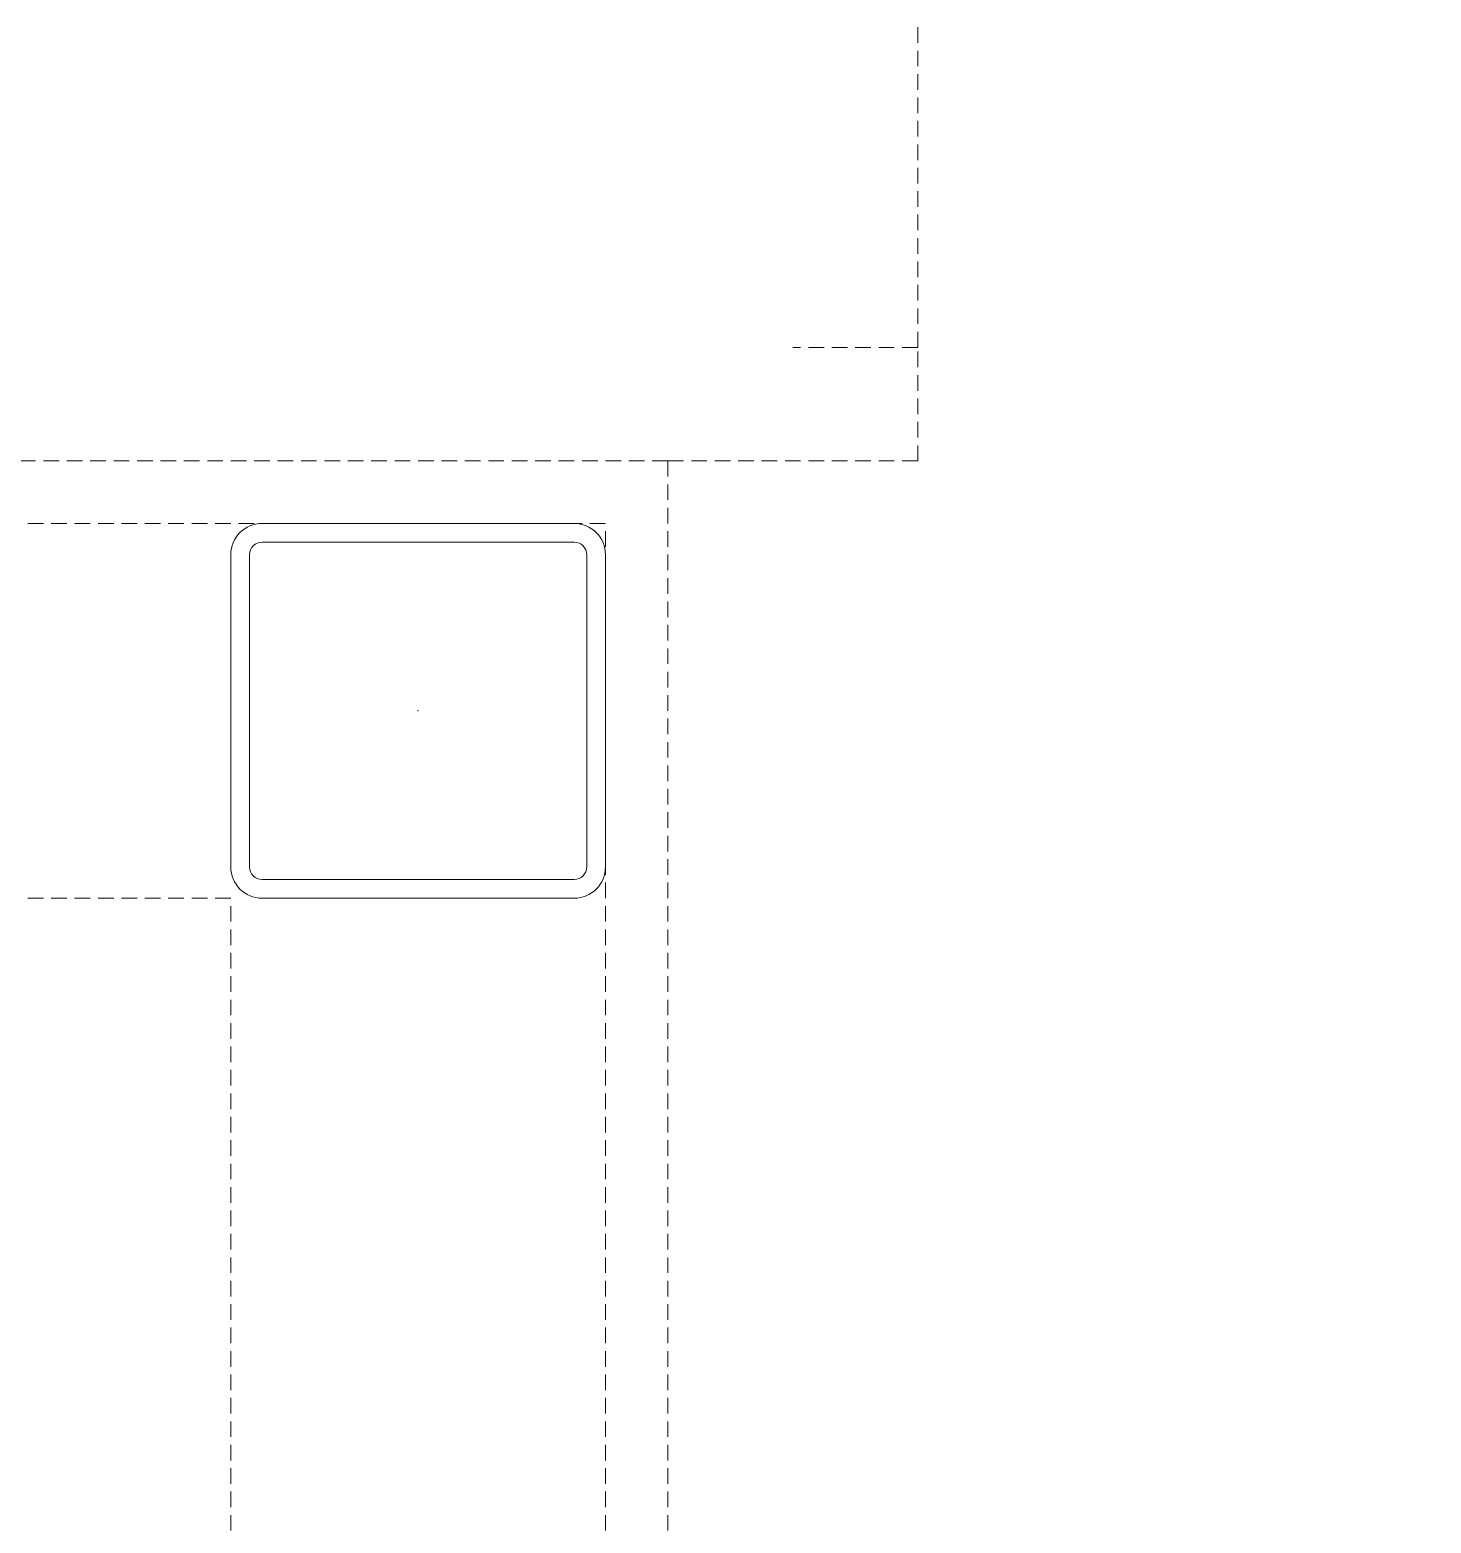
# Model space of a CAD drawing. Extents: x -1457 to 23780, y -2071 to 4205.
# Drawn here: x 1172.28 to 1194.72, y 808 to 831.9 of the extents above; entities that cross this region are included whole.
import ezdxf

# ---------------------------------------------------------------- set-up
doc = ezdxf.new("R2010")
doc.units = 0
doc.header["$MEASUREMENT"] = 0
doc.linetypes.add('HIDDEN', pattern=[0.375, 0.25, -0.125])
doc.layers.get('0').update_dxf_attribs({"color": 9, "lineweight": 9})
doc.layers.add('M-TEFRIS2-015', color=129, linetype='Continuous', lineweight=9)

# ---------------------------------------------------------------- blocks, each defined once
blk = doc.blocks.new('prf-60x60')
for points in [[(-2.5, -6), (2.5, -6, 0.414214), (3, -5.5), (3, -0.5, 0.414214), (2.5, 0), (-2.5, 0, 0.414214), (-3, -0.5), (-3, -5.5, 0.414214)], [(-2.5, -5.7), (2.5, -5.7, 0.414214), (2.7, -5.5), (2.7, -0.5, 0.414214), (2.5, -0.3), (-2.5, -0.3, 0.414214), (-2.7, -0.5), (-2.7, -5.5, 0.414214)]]:
    blk.add_lwpolyline(points, format="xyb", close=True)
at = {"color": 252}
blk.add_point((0, -3), dxfattribs=at)

msp = doc.modelspace()

# ---------------------------------------------------------------- linework, layer by layer
at = {"layer": 'M-TEFRIS2-015', "linetype": 'HIDDEN', "lineweight": 0}
for points in [[(1184.5, 947.818), (1186.5, 947.818), (1186.5, 826.818), (1184.5, 826.818)], [(1182.5, 825), (1186.5, 825), (1186.5, 827)], [(1182.5, 425), (1182.5, 825), (1162.5, 825), (1162.5, 325), (1699.557, 325), (1699.557, 345), (1262.5, 345)], [(1181.5, 425), (1181.5, 824), (1163.5, 824), (1163.5, 326), (1698.557, 326), (1698.557, 344), (1262.5, 344)], [(1175.5, 425), (1175.5, 818), (1169.5, 818), (1169.5, 332), (1692.557, 332), (1692.557, 338), (1262.5, 338)]]:
    msp.add_lwpolyline(points, dxfattribs=at)

# ---------------------------------------------------------------- block references
msp.add_blockref('prf-60x60', (1178.5, 824), dxfattribs=at)

doc.saveas('drawing.dxf')
